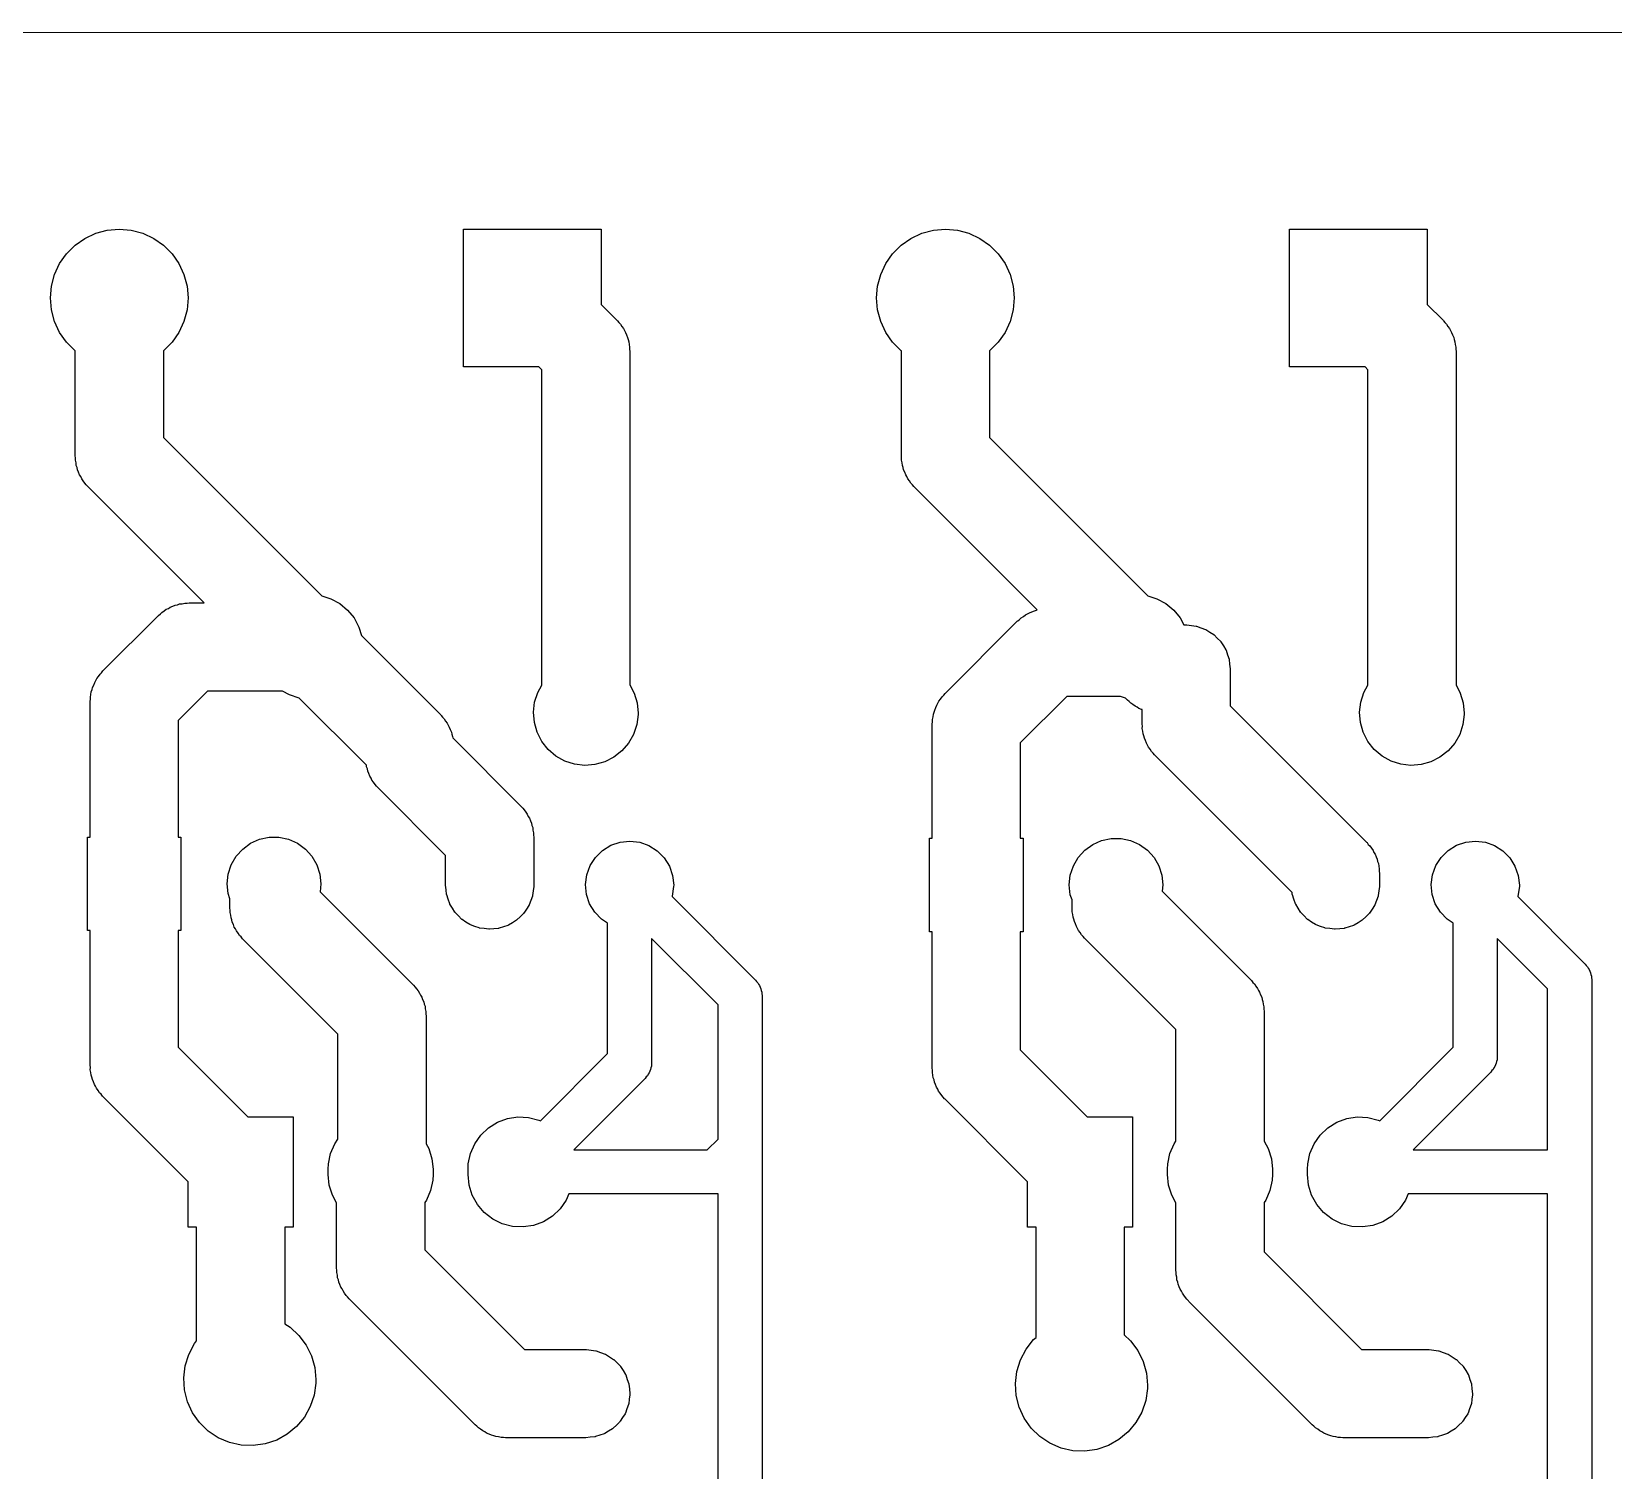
# Model space of a CAD drawing. Extents: x 10 to 287, y -200 to -10.
# Drawn here: x 81.64 to 110.36, y -62.95 to -36.83 of the extents above; entities that cross this region are included whole.
import ezdxf

# ---------------------------------------------------------------- set-up
doc = ezdxf.new("R2010")
doc.units = 0
doc.layers.add('BLACK', color=7, linetype='CONTINUOUS')

msp = doc.modelspace()

# ---------------------------------------------------------------- linework, layer by layer
at = {"layer": 'BLACK', "linetype": 'CONTINUOUS'}
for p, q in [((206.771, -36.8788), (33.5663, -36.8309)), ((82.6039, -40.5828), (82.8014, -40.4907)), ((82.8014, -40.4907), (83.0118, -40.4343)), ((83.0118, -40.4343), (83.2289, -40.4153)), ((83.2289, -40.4153), (83.446, -40.4343)), ((83.446, -40.4343), (83.6564, -40.4907)), ((83.6564, -40.4907), (83.8539, -40.5828)), ((89.4789, -42.9153), (89.4789, -40.4153)), ((89.4789, -40.4153), (91.9789, -40.4153)), ((91.9789, -40.4153), (91.9789, -41.784)), ((97.6039, -40.5828), (97.8014, -40.4907)), ((97.8014, -40.4907), (98.0118, -40.4343)), ((98.0118, -40.4343), (98.2289, -40.4153)), ((98.2289, -40.4153), (98.446, -40.4343)), ((98.446, -40.4343), (98.6564, -40.4907)), ((98.6564, -40.4907), (98.8539, -40.5828)), ((104.479, -42.9153), (104.479, -40.4153)), ((104.479, -40.4153), (106.979, -40.4153)), ((106.979, -40.4153), (106.979, -41.784)), ((82.2713, -40.8619), (82.4254, -40.7078)), ((82.4254, -40.7078), (82.6039, -40.5828)), ((83.8539, -40.5828), (84.0324, -40.7078)), ((84.0324, -40.7078), (84.1864, -40.8619)), ((97.2713, -40.8619), (97.4254, -40.7078)), ((97.4254, -40.7078), (97.6039, -40.5828)), ((98.8539, -40.5828), (99.0324, -40.7078)), ((99.0324, -40.7078), (99.1864, -40.8619)), ((82.0543, -41.2378), (82.1464, -41.0403)), ((82.1464, -41.0403), (82.2713, -40.8619)), ((84.1864, -40.8619), (84.3114, -41.0403)), ((84.3114, -41.0403), (84.4035, -41.2378)), ((97.0543, -41.2378), (97.1464, -41.0403)), ((97.1464, -41.0403), (97.2713, -40.8619)), ((99.1864, -40.8619), (99.3114, -41.0403)), ((99.3114, -41.0403), (99.4035, -41.2378)), ((81.9979, -41.4483), (82.0543, -41.2378)), ((84.4035, -41.2378), (84.4599, -41.4483)), ((96.9979, -41.4483), (97.0543, -41.2378)), ((99.4035, -41.2378), (99.4599, -41.4483)), ((81.9789, -41.6653), (81.9979, -41.4483)), ((84.4599, -41.4483), (84.4789, -41.6653)), ((96.9789, -41.6653), (96.9979, -41.4483)), ((99.4599, -41.4483), (99.4789, -41.6653)), ((81.9979, -41.8824), (81.9789, -41.6653)), ((82.0543, -42.0929), (81.9979, -41.8824)), ((84.4599, -41.8824), (84.4035, -42.0929)), ((84.4789, -41.6653), (84.4599, -41.8824)), ((91.9789, -41.784), (92.2657, -42.0708)), ((96.9979, -41.8824), (96.9789, -41.6653)), ((97.0543, -42.0929), (96.9979, -41.8824)), ((99.4599, -41.8824), (99.4035, -42.0929)), ((99.4789, -41.6653), (99.4599, -41.8824)), ((106.979, -41.784), (107.266, -42.0708)), ((82.1464, -42.2903), (82.0543, -42.0929)), ((84.4035, -42.0929), (84.3114, -42.2903)), ((92.2657, -42.0708), (92.2735, -42.0787)), ((92.2735, -42.0787), (92.2984, -42.1108)), ((92.2984, -42.1108), (92.327, -42.1395)), ((92.327, -42.1395), (92.3529, -42.181)), ((92.3529, -42.181), (92.3828, -42.2196)), ((97.1464, -42.2903), (97.0543, -42.0929)), ((99.4035, -42.0929), (99.3114, -42.2903)), ((107.266, -42.0708), (107.274, -42.0787)), ((107.274, -42.0787), (107.298, -42.1108)), ((107.298, -42.1108), (107.327, -42.1395)), ((107.327, -42.1395), (107.353, -42.181)), ((107.353, -42.181), (107.383, -42.2196)), ((82.2713, -42.4688), (82.1464, -42.2903)), ((82.4254, -42.6229), (82.2713, -42.4688)), ((84.1864, -42.4688), (84.0324, -42.6229)), ((84.3114, -42.2903), (84.1864, -42.4688)), ((92.3828, -42.2196), (92.4, -42.2564)), ((92.4, -42.2564), (92.4215, -42.2908)), ((92.4215, -42.2908), (92.4376, -42.337)), ((92.4376, -42.337), (92.4582, -42.3813)), ((92.4582, -42.3813), (92.4668, -42.4209)), ((92.4668, -42.4209), (92.4801, -42.4592)), ((92.4801, -42.4592), (92.4856, -42.5078)), ((97.2713, -42.4688), (97.1464, -42.2903)), ((97.4254, -42.6229), (97.2713, -42.4688)), ((99.1864, -42.4688), (99.0324, -42.6229)), ((99.3114, -42.2903), (99.1864, -42.4688)), ((107.383, -42.2196), (107.4, -42.2564)), ((107.4, -42.2564), (107.421, -42.2908)), ((107.421, -42.2908), (107.438, -42.337)), ((107.438, -42.337), (107.458, -42.3813)), ((107.458, -42.3813), (107.467, -42.4209)), ((107.467, -42.4209), (107.48, -42.4592)), ((107.48, -42.4592), (107.486, -42.5078)), ((82.4289, -42.6253), (82.4254, -42.6229)), ((82.4289, -44.5289), (82.4289, -42.6253)), ((84.0324, -42.6229), (84.0289, -42.6253)), ((84.0289, -42.6253), (84.0289, -44.1975)), ((92.4856, -42.5078), (92.4959, -42.5556)), ((92.4959, -42.5556), (92.4955, -42.5962)), ((92.4955, -42.5962), (92.5, -42.6365)), ((92.5, -42.6365), (92.5, -48.6907)), ((97.4289, -42.6253), (97.4254, -42.6229)), ((97.4289, -44.5289), (97.4289, -42.6253)), ((99.0324, -42.6229), (99.0289, -42.6253)), ((99.0289, -42.6253), (99.0289, -44.1975)), ((107.486, -42.5078), (107.496, -42.5556)), ((107.496, -42.5556), (107.495, -42.5962)), ((107.495, -42.5962), (107.5, -42.6365)), ((107.5, -42.6365), (107.5, -48.6907)), ((90.8475, -42.9153), (89.4789, -42.9153)), ((90.9, -42.9678), (90.8475, -42.9153)), ((90.9, -48.6926), (90.9, -42.9678)), ((105.848, -42.9153), (104.479, -42.9153)), ((105.9, -42.9678), (105.848, -42.9153)), ((105.9, -48.6926), (105.9, -42.9678)), ((84.0289, -44.1975), (86.9051, -47.0738)), ((99.0289, -44.1975), (101.905, -47.0738)), ((82.4334, -44.5692), (82.4289, -44.5289)), ((82.433, -44.6097), (82.4334, -44.5692)), ((82.4433, -44.6575), (82.433, -44.6097)), ((82.4488, -44.7061), (82.4433, -44.6575)), ((82.4621, -44.7444), (82.4488, -44.7061)), ((82.4707, -44.7841), (82.4621, -44.7444)), ((82.4913, -44.8284), (82.4707, -44.7841)), ((97.4334, -44.5692), (97.4289, -44.5289)), ((97.433, -44.6097), (97.4334, -44.5692)), ((97.4433, -44.6575), (97.433, -44.6097)), ((97.4488, -44.7061), (97.4433, -44.6575)), ((97.4621, -44.7444), (97.4488, -44.7061)), ((97.4707, -44.7841), (97.4621, -44.7444)), ((97.4913, -44.8284), (97.4707, -44.7841)), ((82.5074, -44.8746), (82.4913, -44.8284)), ((82.5289, -44.909), (82.5074, -44.8746)), ((82.5461, -44.9457), (82.5289, -44.909)), ((82.576, -44.9843), (82.5461, -44.9457)), ((82.6019, -45.0258), (82.576, -44.9843)), ((82.6305, -45.0546), (82.6019, -45.0258)), ((82.6554, -45.0866), (82.6305, -45.0546)), ((82.6632, -45.0946), (82.6554, -45.0866)), ((97.5074, -44.8746), (97.4913, -44.8284)), ((97.5289, -44.909), (97.5074, -44.8746)), ((97.5461, -44.9457), (97.5289, -44.909)), ((97.576, -44.9843), (97.5461, -44.9457)), ((97.6019, -45.0258), (97.576, -44.9843)), ((97.6305, -45.0546), (97.6019, -45.0258)), ((97.6554, -45.0866), (97.6305, -45.0546)), ((97.6632, -45.0946), (97.6554, -45.0866)), ((84.7686, -47.2), (82.6632, -45.0946)), ((99.8974, -47.3287), (97.6632, -45.0946)), ((86.9051, -47.0738), (87.0681, -47.1242)), ((101.905, -47.0738), (102.068, -47.1242)), ((83.9743, -47.4016), (84.0031, -47.373)), ((84.0031, -47.373), (84.0446, -47.3471)), ((84.0446, -47.3471), (84.0832, -47.3172)), ((84.0832, -47.3172), (84.1199, -47.3)), ((84.1199, -47.3), (84.1543, -47.2785)), ((84.1543, -47.2785), (84.2005, -47.2625)), ((84.2005, -47.2625), (84.2448, -47.2418)), ((84.2448, -47.2418), (84.2845, -47.2332)), ((84.2845, -47.2332), (84.3228, -47.2199)), ((84.3228, -47.2199), (84.3714, -47.2144)), ((84.3714, -47.2144), (84.4192, -47.2041)), ((84.4192, -47.2041), (84.4597, -47.2045)), ((84.4597, -47.2045), (84.5, -47.2)), ((84.5, -47.2), (84.7686, -47.2)), ((87.0681, -47.1242), (87.2312, -47.2124)), ((87.2312, -47.2124), (87.3741, -47.3306)), ((87.3741, -47.3306), (87.4913, -47.4743)), ((99.7199, -47.4), (99.7543, -47.3785)), ((99.7543, -47.3785), (99.8005, -47.3625)), ((99.8005, -47.3625), (99.8448, -47.3418)), ((99.8448, -47.3418), (99.8845, -47.3332)), ((99.8845, -47.3332), (99.8974, -47.3287)), ((102.068, -47.1242), (102.231, -47.2124)), ((102.231, -47.2124), (102.374, -47.3306)), ((102.374, -47.3306), (102.491, -47.4743)), ((82.9332, -48.4354), (83.9343, -47.4343)), ((83.9343, -47.4343), (83.9423, -47.4265)), ((83.9423, -47.4265), (83.9743, -47.4016)), ((87.4913, -47.4743), (87.5783, -47.638)), ((87.5783, -47.638), (87.6254, -47.7941)), ((98.2232, -48.8454), (99.5343, -47.5343)), ((99.5343, -47.5343), (99.5423, -47.5265)), ((99.5423, -47.5265), (99.5743, -47.5016)), ((99.5743, -47.5016), (99.6031, -47.473)), ((99.6031, -47.473), (99.6446, -47.4471)), ((99.6446, -47.4471), (99.6832, -47.4172)), ((99.6832, -47.4172), (99.7199, -47.4)), ((102.491, -47.4743), (102.558, -47.6)), ((102.558, -47.6), (102.6, -47.6)), ((102.6, -47.6), (102.605, -47.6)), ((102.605, -47.6), (102.606, -47.6)), ((102.606, -47.6), (102.606, -47.6)), ((102.606, -47.6), (102.611, -47.6001)), ((102.611, -47.6001), (102.697, -47.6109)), ((102.697, -47.6109), (102.783, -47.6211)), ((102.783, -47.6211), (102.785, -47.6221)), ((102.785, -47.6221), (102.788, -47.6224)), ((102.788, -47.6224), (102.869, -47.652)), ((102.869, -47.652), (102.951, -47.681)), ((87.6254, -47.7941), (89.0657, -49.2343)), ((102.951, -47.681), (102.953, -47.6825)), ((102.953, -47.6825), (102.956, -47.6834)), ((102.956, -47.6834), (103.028, -47.7302)), ((103.028, -47.7302), (103.101, -47.7765)), ((103.101, -47.7765), (103.103, -47.7785)), ((103.103, -47.7785), (103.106, -47.78)), ((103.106, -47.78), (103.166, -47.8418)), ((103.166, -47.8418), (103.227, -47.9031)), ((103.227, -47.9031), (103.228, -47.9055)), ((103.228, -47.9055), (103.23, -47.9075)), ((103.23, -47.9075), (103.276, -47.9811)), ((103.276, -47.9811), (103.321, -48.0543)), ((103.321, -48.0543), (103.322, -48.057)), ((103.322, -48.057), (103.324, -48.0594)), ((103.324, -48.0594), (103.352, -48.1412)), ((103.352, -48.1412), (103.38, -48.2228)), ((103.38, -48.2228), (103.38, -48.2255)), ((103.38, -48.2255), (103.381, -48.2282)), ((103.381, -48.2282), (103.39, -48.3142)), ((82.8524, -48.5366), (82.8789, -48.4955)), ((82.8789, -48.4955), (82.9079, -48.4671)), ((82.9079, -48.4671), (82.9332, -48.4354)), ((103.39, -48.3142), (103.4, -48.4)), ((103.4, -48.4), (103.4, -49.0686)), ((82.7152, -48.8615), (82.7213, -48.813)), ((82.7213, -48.813), (82.7352, -48.7749)), ((82.7352, -48.7749), (82.7443, -48.7354)), ((82.7443, -48.7354), (82.7656, -48.6914)), ((82.7656, -48.6914), (82.7823, -48.6454)), ((82.7823, -48.6454), (82.8043, -48.6113)), ((82.8043, -48.6113), (82.8219, -48.5748)), ((82.8219, -48.5748), (82.8524, -48.5366)), ((84.8314, -48.8), (84.2989, -49.3325)), ((86.1934, -48.8), (84.8314, -48.8)), ((86.3197, -48.8705), (86.1934, -48.8)), ((90.8268, -48.8258), (90.9, -48.6926)), ((92.5, -48.6907), (92.5783, -48.838)), ((105.827, -48.8258), (105.9, -48.6926)), ((107.5, -48.6907), (107.578, -48.838)), ((82.6989, -48.99), (82.704, -48.9497)), ((82.6989, -49.0011), (82.6989, -48.99)), ((82.6989, -51.45), (82.6989, -49.0011)), ((82.704, -48.9497), (82.7042, -48.9092)), ((82.7042, -48.9092), (82.7152, -48.8615)), ((86.496, -48.9278), (86.3197, -48.8705)), ((86.4965, -48.9279), (86.496, -48.9278)), ((87.7166, -50.148), (86.4965, -48.9279)), ((90.7501, -49.1867), (90.7708, -49.0025)), ((90.7708, -49.0025), (90.8268, -48.8258)), ((92.5783, -48.838), (92.6319, -49.0155)), ((92.6319, -49.0155), (92.65, -49.2)), ((98.0343, -49.1454), (98.0556, -49.1014)), ((98.0556, -49.1014), (98.0723, -49.0554)), ((98.0723, -49.0554), (98.0943, -49.0213)), ((98.0943, -49.0213), (98.1119, -48.9848)), ((98.1119, -48.9848), (98.1424, -48.9466)), ((98.1424, -48.9466), (98.1689, -48.9055)), ((98.1689, -48.9055), (98.1979, -48.8771)), ((98.1979, -48.8771), (98.2232, -48.8454)), ((100.431, -48.9), (99.5889, -49.7425)), ((101.41, -48.9), (100.431, -48.9)), ((101.496, -48.9278), (101.41, -48.9)), ((101.497, -48.9279), (101.496, -48.9278)), ((101.534, -48.9657), (101.497, -48.9279)), ((101.566, -48.991), (101.534, -48.9657)), ((101.594, -49.02), (101.566, -48.991)), ((101.635, -49.0464), (101.594, -49.02)), ((101.674, -49.077), (101.635, -49.0464)), ((101.71, -49.0946), (101.674, -49.077)), ((101.744, -49.1166), (101.71, -49.0946)), ((103.4, -49.0686), (105.876, -51.5443)), ((105.75, -49.1867), (105.771, -49.0025)), ((105.771, -49.0025), (105.827, -48.8258)), ((107.578, -48.838), (107.632, -49.0155)), ((107.632, -49.0155), (107.65, -49.2)), ((84.2989, -49.3325), (84.2989, -51.45)), ((89.0657, -49.2343), (89.0735, -49.2423)), ((89.0735, -49.2423), (89.0984, -49.2743)), ((89.0984, -49.2743), (89.127, -49.3031)), ((89.127, -49.3031), (89.1529, -49.3446)), ((89.1529, -49.3446), (89.1828, -49.3832)), ((89.1828, -49.3832), (89.2, -49.4199)), ((90.7656, -49.3715), (90.7501, -49.1867)), ((90.8167, -49.5497), (90.7656, -49.3715)), ((92.6496, -49.2265), (92.6264, -49.4105)), ((92.65, -49.2), (92.6496, -49.2265)), ((97.9889, -49.4), (97.994, -49.3597)), ((97.994, -49.3597), (97.9942, -49.3192)), ((97.9942, -49.3192), (98.0052, -49.2715)), ((98.0052, -49.2715), (98.0113, -49.223)), ((98.0113, -49.223), (98.0252, -49.1849)), ((98.0252, -49.1849), (98.0343, -49.1454)), ((101.79, -49.1333), (101.744, -49.1166)), ((101.8, -49.138), (101.79, -49.1333)), ((101.8, -49.4), (101.8, -49.138)), ((105.766, -49.3715), (105.75, -49.1867)), ((105.817, -49.5497), (105.766, -49.3715)), ((107.65, -49.2265), (107.626, -49.4105)), ((107.65, -49.2), (107.65, -49.2265)), ((89.2, -49.4199), (89.2215, -49.4543)), ((89.2215, -49.4543), (89.2375, -49.5005)), ((89.2375, -49.5005), (89.2582, -49.5448)), ((89.2582, -49.5448), (89.2668, -49.5845)), ((89.2668, -49.5845), (89.2801, -49.6228)), ((89.2801, -49.6228), (89.2834, -49.652)), ((89.2834, -49.652), (90.5207, -50.8893)), ((90.9015, -49.7146), (90.8167, -49.5497)), ((92.5679, -49.5864), (92.4763, -49.7476)), ((92.6264, -49.4105), (92.5679, -49.5864)), ((97.9889, -49.4111), (97.9889, -49.4)), ((97.9889, -51.47), (97.9889, -49.4111)), ((101.805, -49.4403), (101.8, -49.4)), ((101.804, -49.4808), (101.805, -49.4403)), ((101.814, -49.5286), (101.804, -49.4808)), ((101.82, -49.5772), (101.814, -49.5286)), ((101.833, -49.6155), (101.82, -49.5772)), ((101.842, -49.6552), (101.833, -49.6155)), ((101.862, -49.6995), (101.842, -49.6552)), ((105.901, -49.7146), (105.817, -49.5497)), ((107.568, -49.5864), (107.476, -49.7476)), ((107.626, -49.4105), (107.568, -49.5864)), ((91.0166, -49.8599), (90.9015, -49.7146)), ((91.1578, -49.9801), (91.0166, -49.8599)), ((92.3551, -49.888), (92.209, -50.0021)), ((92.4763, -49.7476), (92.3551, -49.888)), ((99.5889, -49.7425), (99.5889, -51.47)), ((101.879, -49.7457), (101.862, -49.6995)), ((101.9, -49.7801), (101.879, -49.7457)), ((101.917, -49.8168), (101.9, -49.7801)), ((101.947, -49.8554), (101.917, -49.8168)), ((101.973, -49.8969), (101.947, -49.8554)), ((102.002, -49.9257), (101.973, -49.8969)), ((102.026, -49.9577), (102.002, -49.9257)), ((102.034, -49.9657), (102.026, -49.9577)), ((104.524, -52.4553), (102.034, -49.9657)), ((106.017, -49.8599), (105.901, -49.7146)), ((106.158, -49.9801), (106.017, -49.8599)), ((107.355, -49.888), (107.209, -50.0021)), ((107.476, -49.7476), (107.355, -49.888)), ((87.7199, -50.1772), (87.7166, -50.148)), ((87.7332, -50.2155), (87.7199, -50.1772)), ((87.7418, -50.2552), (87.7332, -50.2155)), ((87.7625, -50.2995), (87.7418, -50.2552)), ((91.3197, -50.0705), (91.1578, -49.9801)), ((91.496, -50.1278), (91.3197, -50.0705)), ((91.6801, -50.1498), (91.496, -50.1278)), ((91.865, -50.1356), (91.6801, -50.1498)), ((92.0435, -50.0857), (91.865, -50.1356)), ((92.209, -50.0021), (92.0435, -50.0857)), ((106.32, -50.0705), (106.158, -49.9801)), ((106.496, -50.1278), (106.32, -50.0705)), ((106.68, -50.1498), (106.496, -50.1278)), ((106.865, -50.1356), (106.68, -50.1498)), ((107.044, -50.0857), (106.865, -50.1356)), ((107.209, -50.0021), (107.044, -50.0857)), ((87.7785, -50.3457), (87.7625, -50.2995)), ((87.8, -50.3801), (87.7785, -50.3457)), ((87.8172, -50.4168), (87.8, -50.3801)), ((87.8471, -50.4554), (87.8172, -50.4168)), ((87.873, -50.4969), (87.8471, -50.4554)), ((87.9016, -50.5257), (87.873, -50.4969)), ((87.9265, -50.5577), (87.9016, -50.5257)), ((87.9343, -50.5657), (87.9265, -50.5577)), ((89.155, -51.7864), (87.9343, -50.5657)), ((90.5207, -50.8893), (90.5285, -50.8973)), ((90.5285, -50.8973), (90.5534, -50.9293)), ((90.5534, -50.9293), (90.582, -50.9581)), ((90.582, -50.9581), (90.6079, -50.9996)), ((90.6079, -50.9996), (90.6378, -51.0382)), ((90.6378, -51.0382), (90.655, -51.0749)), ((90.655, -51.0749), (90.6765, -51.1093)), ((90.6765, -51.1093), (90.6925, -51.1555)), ((90.6925, -51.1555), (90.7132, -51.1998)), ((90.7132, -51.1998), (90.7218, -51.2395)), ((90.7218, -51.2395), (90.7351, -51.2778)), ((90.7351, -51.2778), (90.7406, -51.3264)), ((90.7406, -51.3264), (90.7509, -51.3742)), ((90.7509, -51.3742), (90.7505, -51.4147)), ((82.6489, -53.15), (82.6489, -51.45)), ((82.6489, -51.45), (82.6989, -51.45)), ((84.2989, -51.45), (84.3489, -51.45)), ((84.3489, -51.45), (84.3489, -53.15)), ((85.3512, -51.8004), (85.4701, -51.6683)), ((85.4701, -51.6683), (85.6139, -51.5639)), ((85.6139, -51.5639), (85.7762, -51.4916)), ((85.7762, -51.4916), (85.95, -51.4547)), ((85.95, -51.4547), (86.1277, -51.4547)), ((86.1277, -51.4547), (86.3015, -51.4916)), ((86.3015, -51.4916), (86.4639, -51.5639)), ((86.4639, -51.5639), (86.6076, -51.6683)), ((86.6076, -51.6683), (86.7265, -51.8004)), ((90.7505, -51.4147), (90.755, -51.455)), ((90.755, -51.455), (90.755, -52.325)), ((91.875, -51.8194), (92.0025, -51.6946)), ((92.0025, -51.6946), (92.1544, -51.6011)), ((92.1544, -51.6011), (92.3232, -51.5437)), ((92.3232, -51.5437), (92.5006, -51.525)), ((92.5006, -51.525), (92.6777, -51.5461)), ((92.6777, -51.5461), (92.8457, -51.606)), ((92.8457, -51.606), (92.9963, -51.7015)), ((97.9389, -53.17), (97.9389, -51.47)), ((97.9389, -51.47), (97.9889, -51.47)), ((99.5889, -51.47), (99.6389, -51.47)), ((99.6389, -51.47), (99.6389, -53.17)), ((100.641, -51.8204), (100.76, -51.6883)), ((100.76, -51.6883), (100.904, -51.5839)), ((100.904, -51.5839), (101.066, -51.5116)), ((101.066, -51.5116), (101.24, -51.4747)), ((101.24, -51.4747), (101.418, -51.4747)), ((101.418, -51.4747), (101.592, -51.5116)), ((101.592, -51.5116), (101.754, -51.5839)), ((101.754, -51.5839), (101.898, -51.6883)), ((101.898, -51.6883), (102.017, -51.8204)), ((105.876, -51.5443), (105.884, -51.5523)), ((105.884, -51.5523), (105.908, -51.5843)), ((105.908, -51.5843), (105.937, -51.6131)), ((105.937, -51.6131), (105.963, -51.6546)), ((105.963, -51.6546), (105.993, -51.6932)), ((105.993, -51.6932), (106.01, -51.7299)), ((107.23, -51.8194), (107.357, -51.6946)), ((107.357, -51.6946), (107.509, -51.6011)), ((107.509, -51.6011), (107.678, -51.5437)), ((107.678, -51.5437), (107.856, -51.525)), ((107.856, -51.525), (108.033, -51.5461)), ((108.033, -51.5461), (108.201, -51.606)), ((108.201, -51.606), (108.351, -51.7015)), ((85.2074, -52.1233), (85.2624, -51.9543)), ((85.2624, -51.9543), (85.3512, -51.8004)), ((86.7265, -51.8004), (86.8154, -51.9543)), ((86.8154, -51.9543), (86.8703, -52.1233)), ((89.155, -52.325), (89.155, -51.7864)), ((91.7174, -52.1369), (91.7784, -51.9693)), ((91.7784, -51.9693), (91.875, -51.8194)), ((92.9963, -51.7015), (93.122, -51.8281)), ((93.122, -51.8281), (93.2165, -51.9793)), ((93.2165, -51.9793), (93.2751, -52.1478)), ((100.497, -52.1433), (100.552, -51.9743)), ((100.552, -51.9743), (100.641, -51.8204)), ((102.017, -51.8204), (102.105, -51.9743)), ((102.105, -51.9743), (102.16, -52.1433)), ((106.01, -51.7299), (106.031, -51.7643)), ((106.031, -51.7643), (106.048, -51.8105)), ((106.048, -51.8105), (106.068, -51.8548)), ((106.068, -51.8548), (106.077, -51.8945)), ((106.077, -51.8945), (106.09, -51.9328)), ((106.09, -51.9328), (106.096, -51.9814)), ((106.096, -51.9814), (106.106, -52.0292)), ((107.072, -52.1369), (107.133, -51.9693)), ((107.133, -51.9693), (107.23, -51.8194)), ((108.351, -51.7015), (108.477, -51.8281)), ((108.477, -51.8281), (108.571, -51.9793)), ((108.571, -51.9793), (108.63, -52.1478)), ((85.1889, -52.3), (85.2074, -52.1233)), ((86.8703, -52.1233), (86.8889, -52.3)), ((91.6951, -52.3138), (91.7174, -52.1369)), ((93.2751, -52.1478), (93.295, -52.325)), ((100.479, -52.32), (100.497, -52.1433)), ((102.16, -52.1433), (102.179, -52.32)), ((106.106, -52.0292), (106.105, -52.0697)), ((106.105, -52.0697), (106.11, -52.11)), ((106.11, -52.11), (106.11, -52.325)), ((107.05, -52.3138), (107.072, -52.1369)), ((108.63, -52.1478), (108.65, -52.325)), ((85.2074, -52.4767), (85.1889, -52.3)), ((85.2389, -52.5734), (85.2074, -52.4767)), ((86.8889, -52.3), (86.8739, -52.4425)), ((86.8739, -52.4425), (88.5657, -54.1343)), ((89.1643, -52.4081), (89.155, -52.325)), ((89.1725, -52.4913), (89.1643, -52.4081)), ((89.1743, -52.4967), (89.1725, -52.4913)), ((89.1749, -52.5022), (89.1743, -52.4967)), ((89.2024, -52.5812), (89.1749, -52.5022)), ((90.7299, -52.524), (90.7002, -52.6021)), ((90.7306, -52.5184), (90.7299, -52.524)), ((90.7326, -52.5131), (90.7306, -52.5184)), ((90.743, -52.4301), (90.7326, -52.5131)), ((90.7547, -52.3473), (90.743, -52.4301)), ((90.7548, -52.3369), (90.7547, -52.3473)), ((90.7549, -52.3362), (90.7548, -52.3369)), ((90.755, -52.325), (90.7549, -52.3362)), ((91.7125, -52.4913), (91.6951, -52.3138)), ((91.7688, -52.6606), (91.7125, -52.4913)), ((93.2699, -52.524), (93.2671, -52.5314)), ((93.2671, -52.5314), (94.7828, -54.0472)), ((93.2947, -52.3473), (93.2699, -52.524)), ((93.295, -52.325), (93.2947, -52.3473)), ((100.497, -52.4967), (100.479, -52.32)), ((100.529, -52.5934), (100.497, -52.4967)), ((102.179, -52.32), (102.167, -52.4354)), ((102.167, -52.4354), (103.78, -54.0482)), ((104.527, -52.4913), (104.524, -52.4553)), ((104.529, -52.4967), (104.527, -52.4913)), ((104.53, -52.5022), (104.529, -52.4967)), ((104.557, -52.5812), (104.53, -52.5022)), ((106.085, -52.524), (106.055, -52.6021)), ((106.086, -52.5184), (106.085, -52.524)), ((106.088, -52.5131), (106.086, -52.5184)), ((106.098, -52.4301), (106.088, -52.5131)), ((106.11, -52.3473), (106.098, -52.4301)), ((106.11, -52.325), (106.11, -52.3362)), ((106.11, -52.3362), (106.11, -52.3369)), ((106.11, -52.3369), (106.11, -52.3473)), ((107.067, -52.4913), (107.05, -52.3138)), ((107.124, -52.6606), (107.067, -52.4913)), ((108.625, -52.524), (108.622, -52.5314)), ((108.622, -52.5314), (109.847, -53.756)), ((108.65, -52.3473), (108.625, -52.524)), ((108.65, -52.325), (108.65, -52.3473)), ((85.2389, -52.7389), (85.2389, -52.5734)), ((85.2434, -52.7792), (85.2389, -52.7389)), ((85.243, -52.8197), (85.2434, -52.7792)), ((85.2533, -52.8675), (85.243, -52.8197)), ((89.2288, -52.6606), (89.2024, -52.5812)), ((89.2317, -52.6654), (89.2288, -52.6606)), ((89.2335, -52.6707), (89.2317, -52.6654)), ((89.2778, -52.7416), (89.2335, -52.6707)), ((89.3212, -52.8131), (89.2778, -52.7416)), ((89.3251, -52.8172), (89.3212, -52.8131)), ((89.328, -52.8219), (89.3251, -52.8172)), ((89.387, -52.8812), (89.328, -52.8219)), ((90.5678, -52.8392), (90.5073, -52.8969)), ((90.5709, -52.8346), (90.5678, -52.8392)), ((90.575, -52.8306), (90.5709, -52.8346)), ((90.6202, -52.7603), (90.575, -52.8306)), ((90.6665, -52.6907), (90.6202, -52.7603)), ((90.6685, -52.6854), (90.6665, -52.6907)), ((90.6716, -52.6807), (90.6685, -52.6854)), ((90.7002, -52.6021), (90.6716, -52.6807)), ((91.8612, -52.8131), (91.7688, -52.6606)), ((91.9851, -52.9414), (91.8612, -52.8131)), ((100.529, -52.7289), (100.529, -52.5934)), ((100.533, -52.7692), (100.529, -52.7289)), ((100.533, -52.8097), (100.533, -52.7692)), ((100.543, -52.8575), (100.533, -52.8097)), ((104.584, -52.6606), (104.557, -52.5812)), ((104.587, -52.6654), (104.584, -52.6606)), ((104.589, -52.6707), (104.587, -52.6654)), ((104.633, -52.7416), (104.589, -52.6707)), ((104.676, -52.8131), (104.633, -52.7416)), ((104.68, -52.8172), (104.676, -52.8131)), ((104.683, -52.8219), (104.68, -52.8172)), ((104.742, -52.8812), (104.683, -52.8219)), ((105.923, -52.8392), (105.862, -52.8969)), ((105.926, -52.8346), (105.923, -52.8392)), ((105.93, -52.8306), (105.926, -52.8346)), ((105.975, -52.7603), (105.93, -52.8306)), ((106.022, -52.6907), (105.975, -52.7603)), ((106.024, -52.6854), (106.022, -52.6907)), ((106.027, -52.6807), (106.024, -52.6854)), ((106.055, -52.6021), (106.027, -52.6807)), ((107.216, -52.8131), (107.124, -52.6606)), ((107.34, -52.9414), (107.216, -52.8131)), ((85.2587, -52.9161), (85.2533, -52.8675)), ((85.2721, -52.9544), (85.2587, -52.9161)), ((85.2807, -52.994), (85.2721, -52.9544)), ((85.3013, -53.0383), (85.2807, -52.994)), ((85.3174, -53.0845), (85.3013, -53.0383)), ((85.3389, -53.1189), (85.3174, -53.0845)), ((85.356, -53.1557), (85.3389, -53.1189)), ((89.4451, -52.9414), (89.387, -52.8812)), ((89.4498, -52.9445), (89.4451, -52.9414)), ((89.4537, -52.9485), (89.4498, -52.9445)), ((89.5243, -52.9933), (89.4537, -52.9485)), ((89.5943, -53.0391), (89.5243, -52.9933)), ((89.5996, -53.041), (89.5943, -53.0391)), ((89.6043, -53.044), (89.5996, -53.041)), ((89.683, -53.0721), (89.6043, -53.044)), ((89.7615, -53.1012), (89.683, -53.0721)), ((89.767, -53.102), (89.7615, -53.1012)), ((89.7723, -53.1039), (89.767, -53.102)), ((89.8553, -53.1138), (89.7723, -53.1039)), ((89.9382, -53.1248), (89.8553, -53.1138)), ((89.9438, -53.1243), (89.9382, -53.1248)), ((89.9494, -53.125), (89.9438, -53.1243)), ((90.0326, -53.1162), (89.9494, -53.125)), ((90.1159, -53.1087), (90.0326, -53.1162)), ((90.1212, -53.1069), (90.1159, -53.1087)), ((90.1268, -53.1063), (90.1212, -53.1069)), ((90.206, -53.0794), (90.1268, -53.1063)), ((90.2855, -53.0535), (90.206, -53.0794)), ((90.2903, -53.0507), (90.2855, -53.0535)), ((90.2956, -53.0489), (90.2903, -53.0507)), ((90.3669, -53.005), (90.2956, -53.0489)), ((90.4387, -52.9622), (90.3669, -53.005)), ((90.4427, -52.9584), (90.4387, -52.9622)), ((90.4475, -52.9554), (90.4427, -52.9584)), ((90.5073, -52.8969), (90.4475, -52.9554)), ((92.095, -53.0134), (91.9851, -52.9414)), ((92.095, -55.3828), (92.095, -53.0134)), ((100.549, -52.9061), (100.543, -52.8575)), ((100.562, -52.9444), (100.549, -52.9061)), ((100.571, -52.984), (100.562, -52.9444)), ((100.591, -53.0283), (100.571, -52.984)), ((100.607, -53.0745), (100.591, -53.0283)), ((100.629, -53.1089), (100.607, -53.0745)), ((100.646, -53.1457), (100.629, -53.1089)), ((104.8, -52.9414), (104.742, -52.8812)), ((104.805, -52.9445), (104.8, -52.9414)), ((104.809, -52.9485), (104.805, -52.9445)), ((104.879, -52.9933), (104.809, -52.9485)), ((104.949, -53.0391), (104.879, -52.9933)), ((104.955, -53.041), (104.949, -53.0391)), ((104.959, -53.044), (104.955, -53.041)), ((105.038, -53.0721), (104.959, -53.044)), ((105.116, -53.1012), (105.038, -53.0721)), ((105.122, -53.102), (105.116, -53.1012)), ((105.127, -53.1039), (105.122, -53.102)), ((105.21, -53.1138), (105.127, -53.1039)), ((105.293, -53.1248), (105.21, -53.1138)), ((105.299, -53.1243), (105.293, -53.1248)), ((105.304, -53.125), (105.299, -53.1243)), ((105.388, -53.1162), (105.304, -53.125)), ((105.471, -53.1087), (105.388, -53.1162)), ((105.476, -53.1069), (105.471, -53.1087)), ((105.482, -53.1063), (105.476, -53.1069)), ((105.561, -53.0794), (105.482, -53.1063)), ((105.64, -53.0535), (105.561, -53.0794)), ((105.645, -53.0507), (105.64, -53.0535)), ((105.651, -53.0489), (105.645, -53.0507)), ((105.722, -53.005), (105.651, -53.0489)), ((105.794, -52.9622), (105.722, -53.005)), ((105.798, -52.9584), (105.794, -52.9622)), ((105.803, -52.9554), (105.798, -52.9584)), ((105.862, -52.8969), (105.803, -52.9554)), ((107.45, -53.0134), (107.34, -52.9414)), ((107.45, -55.2678), (107.45, -53.0134)), ((82.6989, -53.15), (82.6489, -53.15)), ((82.6989, -55.5946), (82.6989, -53.15)), ((84.3489, -53.15), (84.2989, -53.15)), ((84.2989, -53.15), (84.2989, -55.2632)), ((85.386, -53.1943), (85.356, -53.1557)), ((85.4119, -53.2358), (85.386, -53.1943)), ((85.4405, -53.2646), (85.4119, -53.2358)), ((85.4653, -53.2966), (85.4405, -53.2646)), ((85.4732, -53.3046), (85.4653, -53.2966)), ((87.2, -55.0314), (85.4732, -53.3046)), ((94.1, -54.4957), (92.895, -53.2907)), ((92.895, -53.2907), (92.895, -55.5485)), ((97.9889, -53.17), (97.9389, -53.17)), ((97.9889, -55.6446), (97.9889, -53.17)), ((99.6389, -53.17), (99.5889, -53.17)), ((99.5889, -53.17), (99.5889, -55.3132)), ((100.676, -53.1843), (100.646, -53.1457)), ((100.702, -53.2258), (100.676, -53.1843)), ((100.73, -53.2546), (100.702, -53.2258)), ((100.755, -53.2866), (100.73, -53.2546)), ((100.763, -53.2946), (100.755, -53.2866)), ((102.414, -54.9452), (100.763, -53.2946)), ((109.164, -54.2046), (108.25, -53.2907)), ((108.25, -53.2907), (108.25, -55.4335)), ((109.847, -53.756), (109.865, -53.7815)), ((109.865, -53.7815), (109.887, -53.8038)), ((109.887, -53.8038), (109.902, -53.8318)), ((109.902, -53.8318), (109.92, -53.8573)), ((109.92, -53.8573), (109.93, -53.8872)), ((109.93, -53.8872), (109.944, -53.9153)), ((109.944, -53.9153), (109.949, -53.9463)), ((109.949, -53.9463), (109.959, -53.9763)), ((109.959, -53.9763), (109.959, -54.0078)), ((88.5657, -54.1343), (88.5735, -54.1423)), ((88.5735, -54.1423), (88.5984, -54.1743)), ((88.5984, -54.1743), (88.627, -54.2031)), ((88.627, -54.2031), (88.6529, -54.2446)), ((88.6529, -54.2446), (88.6828, -54.2832)), ((94.7828, -54.0472), (94.8013, -54.0726)), ((94.8013, -54.0726), (94.8236, -54.0949)), ((94.8236, -54.0949), (94.8379, -54.1229)), ((94.8379, -54.1229), (94.8564, -54.1484)), ((94.8564, -54.1484), (94.8661, -54.1783)), ((94.8661, -54.1783), (94.8804, -54.2064)), ((94.8804, -54.2064), (94.8853, -54.2375)), ((94.8853, -54.2375), (94.8951, -54.2674)), ((94.8951, -54.2674), (94.8951, -54.2989)), ((103.78, -54.0482), (103.787, -54.0561)), ((103.787, -54.0561), (103.812, -54.0882)), ((103.812, -54.0882), (103.841, -54.1169)), ((103.841, -54.1169), (103.867, -54.1584)), ((103.867, -54.1584), (103.897, -54.1971)), ((103.897, -54.1971), (103.914, -54.2338)), ((103.914, -54.2338), (103.935, -54.2682)), ((103.935, -54.2682), (103.951, -54.3144)), ((109.164, -57.1296), (109.164, -54.2046)), ((109.959, -54.0078), (109.964, -54.0389)), ((109.964, -54.0389), (109.964, -77.5361)), ((88.6828, -54.2832), (88.7, -54.3199)), ((88.7, -54.3199), (88.7215, -54.3543)), ((88.7215, -54.3543), (88.7375, -54.4005)), ((88.7375, -54.4005), (88.7582, -54.4448)), ((88.7582, -54.4448), (88.7668, -54.4845)), ((88.7668, -54.4845), (88.7801, -54.5228)), ((88.7801, -54.5228), (88.7856, -54.5714)), ((94.1, -56.9343), (94.1, -54.4957)), ((94.8951, -54.2989), (94.9, -54.33)), ((94.9, -54.33), (94.9, -77.2)), ((103.951, -54.3144), (103.972, -54.3587)), ((103.972, -54.3587), (103.981, -54.3983)), ((103.981, -54.3983), (103.994, -54.4366)), ((103.994, -54.4366), (103.999, -54.4852)), ((103.999, -54.4852), (104.01, -54.533)), ((104.01, -54.533), (104.009, -54.5736)), ((88.7856, -54.5714), (88.7959, -54.6192)), ((88.7959, -54.6192), (88.7955, -54.6597)), ((88.7955, -54.6597), (88.8, -54.7)), ((88.8, -54.7), (88.8, -57.0179)), ((104.009, -54.5736), (104.014, -54.6139)), ((104.014, -54.6139), (104.014, -56.9707)), ((87.2, -56.9352), (87.2, -55.0314)), ((102.414, -56.9725), (102.414, -54.9452)), ((84.2989, -55.2632), (85.5652, -56.5296)), ((90.8744, -56.6034), (92.095, -55.3828)), ((99.5889, -55.3132), (100.805, -56.5296)), ((106.114, -56.6034), (107.45, -55.2678)), ((82.7034, -55.6349), (82.6989, -55.5946)), ((82.703, -55.6755), (82.7034, -55.6349)), ((82.7133, -55.7233), (82.703, -55.6755)), ((92.8611, -55.7001), (92.8514, -55.7301)), ((92.8754, -55.6721), (92.8611, -55.7001)), ((92.8803, -55.641), (92.8754, -55.6721)), ((92.8901, -55.611), (92.8803, -55.641)), ((92.895, -55.5485), (92.8901, -55.5796)), ((92.8901, -55.5796), (92.8901, -55.611)), ((97.9934, -55.6849), (97.9889, -55.6446)), ((97.993, -55.7255), (97.9934, -55.6849)), ((108.151, -55.6908), (108.133, -55.7163)), ((108.174, -55.6686), (108.151, -55.6908)), ((108.188, -55.6405), (108.174, -55.6686)), ((108.206, -55.6151), (108.188, -55.6405)), ((108.216, -55.5851), (108.206, -55.6151)), ((108.23, -55.5571), (108.216, -55.5851)), ((108.235, -55.526), (108.23, -55.5571)), ((108.245, -55.496), (108.235, -55.526)), ((108.25, -55.4335), (108.245, -55.4646)), ((108.245, -55.4646), (108.245, -55.496)), ((82.7187, -55.7718), (82.7133, -55.7233)), ((82.7321, -55.8101), (82.7187, -55.7718)), ((82.7407, -55.8498), (82.7321, -55.8101)), ((82.7613, -55.8941), (82.7407, -55.8498)), ((82.7774, -55.9403), (82.7613, -55.8941)), ((82.7989, -55.9747), (82.7774, -55.9403)), ((82.816, -56.0114), (82.7989, -55.9747)), ((92.7778, -55.8313), (91.4796, -57.1296)), ((92.7963, -55.8058), (92.7778, -55.8313)), ((92.8186, -55.7836), (92.7963, -55.8058)), ((92.8329, -55.7555), (92.8186, -55.7836)), ((92.8514, -55.7301), (92.8329, -55.7555)), ((98.0033, -55.7733), (97.993, -55.7255)), ((98.0087, -55.8218), (98.0033, -55.7733)), ((98.0221, -55.8601), (98.0087, -55.8218)), ((98.0307, -55.8998), (98.0221, -55.8601)), ((98.0513, -55.9441), (98.0307, -55.8998)), ((98.0674, -55.9903), (98.0513, -55.9441)), ((98.0889, -56.0247), (98.0674, -55.9903)), ((108.133, -55.7163), (106.72, -57.1296)), ((82.846, -56.0501), (82.816, -56.0114)), ((82.8719, -56.0915), (82.846, -56.0501)), ((82.9005, -56.1203), (82.8719, -56.0915)), ((82.9253, -56.1523), (82.9005, -56.1203)), ((82.9332, -56.1603), (82.9253, -56.1523)), ((84.4814, -57.7085), (82.9332, -56.1603)), ((98.106, -56.0614), (98.0889, -56.0247)), ((98.136, -56.1001), (98.106, -56.0614)), ((98.1619, -56.1415), (98.136, -56.1001)), ((98.1905, -56.1703), (98.1619, -56.1415)), ((98.2153, -56.2023), (98.1905, -56.1703)), ((98.2232, -56.2103), (98.2153, -56.2023)), ((99.7214, -57.7085), (98.2232, -56.2103)), ((85.5652, -56.5296), (86.3864, -56.5296)), ((86.3864, -56.5296), (86.3864, -58.5296)), ((90.0963, -56.626), (90.277, -56.5595)), ((90.277, -56.5595), (90.4673, -56.5307)), ((90.4673, -56.5307), (90.6596, -56.5408)), ((90.6596, -56.5408), (90.8459, -56.5893)), ((100.805, -56.5296), (101.626, -56.5296)), ((101.626, -56.5296), (101.626, -58.5296)), ((105.336, -56.626), (105.517, -56.5595)), ((105.517, -56.5595), (105.707, -56.5307)), ((105.707, -56.5307), (105.9, -56.5408)), ((105.9, -56.5408), (106.086, -56.5893)), ((89.6824, -57.0174), (89.7928, -56.8597)), ((89.7928, -56.8597), (89.9327, -56.7274)), ((89.9327, -56.7274), (90.0963, -56.626)), ((90.8459, -56.5893), (90.8744, -56.6034)), ((104.922, -57.0174), (105.033, -56.8597)), ((105.033, -56.8597), (105.173, -56.7274)), ((105.173, -56.7274), (105.336, -56.626)), ((106.086, -56.5893), (106.114, -56.6034)), ((87.066, -57.1941), (87.1424, -57.0174)), ((87.1424, -57.0174), (87.2, -56.9352)), ((88.8, -57.0179), (88.8493, -57.1069)), ((88.8493, -57.1069), (88.9069, -57.2906)), ((89.606, -57.1941), (89.6824, -57.0174)), ((91.4796, -57.1296), (93.9047, -57.1296)), ((93.9047, -57.1296), (94.1, -56.9343)), ((102.306, -57.1941), (102.382, -57.0174)), ((102.382, -57.0174), (102.414, -56.9725)), ((104.014, -56.9707), (104.089, -57.1069)), ((104.089, -57.1069), (104.147, -57.2906)), ((104.846, -57.1941), (104.922, -57.0174)), ((106.72, -57.1296), (109.164, -57.1296)), ((87.0214, -57.4821), (87.0266, -57.3825)), ((87.0266, -57.3825), (87.066, -57.1941)), ((88.9069, -57.2906), (88.9264, -57.4821)), ((89.5614, -57.4821), (89.5666, -57.3825)), ((89.5666, -57.3825), (89.606, -57.1941)), ((102.261, -57.4821), (102.267, -57.3825)), ((102.267, -57.3825), (102.306, -57.1941)), ((104.147, -57.2906), (104.166, -57.4821)), ((104.801, -57.4821), (104.807, -57.3825)), ((104.807, -57.3825), (104.846, -57.1941)), ((84.4814, -58.5296), (84.4814, -57.7085)), ((87.0214, -57.5771), (87.0214, -57.4821)), ((87.0408, -57.7686), (87.0214, -57.5771)), ((88.9211, -57.6767), (88.8818, -57.8651)), ((88.9264, -57.5771), (88.9211, -57.6767)), ((88.9264, -57.4821), (88.9264, -57.5771)), ((89.5614, -57.5771), (89.5614, -57.4821)), ((89.5808, -57.7686), (89.5614, -57.5771)), ((99.7214, -58.5296), (99.7214, -57.7085)), ((102.261, -57.5771), (102.261, -57.4821)), ((102.281, -57.7686), (102.261, -57.5771)), ((104.161, -57.6767), (104.122, -57.8651)), ((104.166, -57.5771), (104.161, -57.6767)), ((104.166, -57.4821), (104.166, -57.5771)), ((104.801, -57.5771), (104.801, -57.4821)), ((104.821, -57.7686), (104.801, -57.5771)), ((87.0984, -57.9523), (87.0408, -57.7686)), ((87.1739, -58.0885), (87.0984, -57.9523)), ((88.8818, -57.8651), (88.8053, -58.0418)), ((89.6384, -57.9523), (89.5808, -57.7686)), ((89.7317, -58.1207), (89.6384, -57.9523)), ((91.3939, -57.9296), (91.3453, -58.0418)), ((94.0704, -57.9296), (91.3939, -57.9296)), ((94.1, -57.9249), (94.0704, -57.9296)), ((94.1, -77.0343), (94.1, -57.9249)), ((102.338, -57.9523), (102.281, -57.7686)), ((102.414, -58.0885), (102.338, -57.9523)), ((104.122, -57.8651), (104.045, -58.0418)), ((104.878, -57.9523), (104.821, -57.7686)), ((104.972, -58.1207), (104.878, -57.9523)), ((106.634, -57.9296), (106.585, -58.0418)), ((109.164, -57.9296), (106.634, -57.9296)), ((109.164, -77.3704), (109.164, -57.9296)), ((87.1739, -59.2739), (87.1739, -58.0885)), ((88.8053, -58.0418), (88.7739, -58.0867)), ((88.7739, -58.0867), (88.7739, -58.9425)), ((89.857, -58.2669), (89.7317, -58.1207)), ((90.0091, -58.3849), (89.857, -58.2669)), ((91.2349, -58.1995), (91.095, -58.3318)), ((91.3453, -58.0418), (91.2349, -58.1995)), ((102.414, -59.3139), (102.414, -58.0885)), ((104.045, -58.0418), (104.014, -58.0867)), ((104.014, -58.0867), (104.014, -58.9825)), ((105.097, -58.2669), (104.972, -58.1207)), ((105.249, -58.3849), (105.097, -58.2669)), ((106.475, -58.1995), (106.335, -58.3318)), ((106.585, -58.0418), (106.475, -58.1995)), ((84.6339, -58.5296), (84.4814, -58.5296)), ((84.6339, -60.5953), (84.6339, -58.5296)), ((86.3864, -58.5296), (86.2339, -58.5296)), ((86.2339, -58.5296), (86.2339, -60.287)), ((90.1819, -58.4699), (90.0091, -58.3849)), ((90.3681, -58.5184), (90.1819, -58.4699)), ((90.5604, -58.5285), (90.3681, -58.5184)), ((90.7507, -58.4997), (90.5604, -58.5285)), ((90.9314, -58.4332), (90.7507, -58.4997)), ((91.095, -58.3318), (90.9314, -58.4332)), ((99.8739, -58.5296), (99.7214, -58.5296)), ((99.8739, -60.5351), (99.8739, -58.5296)), ((101.626, -58.5296), (101.474, -58.5296)), ((101.474, -58.5296), (101.474, -60.488)), ((105.422, -58.4699), (105.249, -58.3849)), ((105.608, -58.5184), (105.422, -58.4699)), ((105.8, -58.5285), (105.608, -58.5184)), ((105.991, -58.4997), (105.8, -58.5285)), ((106.171, -58.4332), (105.991, -58.4997)), ((106.335, -58.3318), (106.171, -58.4332)), ((88.7739, -58.9425), (90.5864, -60.755)), ((104.014, -58.9825), (105.786, -60.755)), ((87.1784, -59.3142), (87.1739, -59.2739)), ((87.178, -59.3547), (87.1784, -59.3142)), ((87.1883, -59.4025), (87.178, -59.3547)), ((87.1937, -59.4511), (87.1883, -59.4025)), ((102.418, -59.3542), (102.414, -59.3139)), ((102.418, -59.3947), (102.418, -59.3542)), ((102.428, -59.4425), (102.418, -59.3947)), ((102.434, -59.4911), (102.428, -59.4425)), ((87.2071, -59.4894), (87.1937, -59.4511)), ((87.2157, -59.529), (87.2071, -59.4894)), ((87.2363, -59.5733), (87.2157, -59.529)), ((87.2524, -59.6195), (87.2363, -59.5733)), ((87.2739, -59.6539), (87.2524, -59.6195)), ((87.291, -59.6907), (87.2739, -59.6539)), ((87.321, -59.7293), (87.291, -59.6907)), ((87.3469, -59.7708), (87.321, -59.7293)), ((102.447, -59.5294), (102.434, -59.4911)), ((102.456, -59.569), (102.447, -59.5294)), ((102.476, -59.6133), (102.456, -59.569)), ((102.492, -59.6595), (102.476, -59.6133)), ((102.514, -59.6939), (102.492, -59.6595)), ((102.531, -59.7307), (102.514, -59.6939)), ((102.561, -59.7693), (102.531, -59.7307)), ((87.3755, -59.7996), (87.3469, -59.7708)), ((87.4003, -59.8316), (87.3755, -59.7996)), ((87.4082, -59.8396), (87.4003, -59.8316)), ((89.6893, -62.1207), (87.4082, -59.8396)), ((102.587, -59.8108), (102.561, -59.7693)), ((102.615, -59.8396), (102.587, -59.8108)), ((102.64, -59.8716), (102.615, -59.8396)), ((102.648, -59.8796), (102.64, -59.8716)), ((104.889, -62.1207), (102.648, -59.8796)), ((86.2339, -60.287), (86.3305, -60.348)), ((84.5936, -60.6464), (84.6339, -60.5953)), ((86.3305, -60.348), (86.4918, -60.497)), ((86.4918, -60.497), (86.6232, -60.673)), ((99.6936, -60.7464), (99.8296, -60.574)), ((99.8296, -60.574), (99.8739, -60.5351)), ((101.474, -60.488), (101.592, -60.597)), ((101.592, -60.597), (101.723, -60.773)), ((84.4262, -61.0505), (84.4913, -60.8408)), ((84.4913, -60.8408), (84.5936, -60.6464)), ((86.6232, -60.673), (86.7203, -60.87)), ((86.7203, -60.87), (86.7799, -61.0813)), ((90.5864, -60.755), (91.7, -60.755)), ((91.7, -60.755), (91.7054, -60.755)), ((91.7054, -60.755), (91.7056, -60.755)), ((91.7056, -60.755), (91.7058, -60.755)), ((91.7058, -60.755), (91.7112, -60.7551)), ((91.7112, -60.7551), (91.7969, -60.7659)), ((91.7969, -60.7659), (91.8827, -60.7761)), ((91.8827, -60.7761), (91.8853, -60.7771)), ((91.8853, -60.7771), (91.8881, -60.7774)), ((91.8881, -60.7774), (91.9693, -60.807)), ((91.9693, -60.807), (92.0507, -60.836)), ((92.0507, -60.836), (92.0531, -60.8375)), ((92.0531, -60.8375), (92.0557, -60.8384)), ((92.0557, -60.8384), (92.1283, -60.8852)), ((92.1283, -60.8852), (92.2013, -60.9315)), ((99.5913, -60.9408), (99.6936, -60.7464)), ((101.723, -60.773), (101.82, -60.97)), ((105.786, -60.755), (107, -60.755)), ((107, -60.755), (107.005, -60.755)), ((107.005, -60.755), (107.006, -60.755)), ((107.006, -60.755), (107.006, -60.755)), ((107.006, -60.755), (107.011, -60.7551)), ((107.011, -60.7551), (107.097, -60.7659)), ((107.097, -60.7659), (107.183, -60.7761)), ((107.183, -60.7761), (107.185, -60.7771)), ((107.185, -60.7771), (107.188, -60.7774)), ((107.188, -60.7774), (107.269, -60.807)), ((107.269, -60.807), (107.351, -60.836)), ((107.351, -60.836), (107.353, -60.8375)), ((107.353, -60.8375), (107.356, -60.8384)), ((107.356, -60.8384), (107.428, -60.8852)), ((107.428, -60.8852), (107.501, -60.9315)), ((84.4004, -61.2686), (84.4262, -61.0505)), ((86.7799, -61.0813), (86.8, -61.3)), ((92.2013, -60.9315), (92.2033, -60.9335)), ((92.2033, -60.9335), (92.2056, -60.935)), ((92.2056, -60.935), (92.2661, -60.9968)), ((92.2661, -60.9968), (92.327, -61.0581)), ((92.327, -61.0581), (92.3284, -61.0605)), ((92.3284, -61.0605), (92.3304, -61.0625)), ((92.3304, -61.0625), (92.3757, -61.1361)), ((92.3757, -61.1361), (92.4215, -61.2093)), ((99.5004, -61.3686), (99.5262, -61.1505)), ((99.5262, -61.1505), (99.5913, -60.9408)), ((101.82, -60.97), (101.88, -61.1813)), ((107.501, -60.9315), (107.503, -60.9335)), ((107.503, -60.9335), (107.506, -60.935)), ((107.506, -60.935), (107.566, -60.9968)), ((107.566, -60.9968), (107.627, -61.0581)), ((107.627, -61.0581), (107.628, -61.0605)), ((107.628, -61.0605), (107.63, -61.0625)), ((107.63, -61.0625), (107.676, -61.1361)), ((107.676, -61.1361), (107.721, -61.2093)), ((84.4148, -61.4877), (84.4004, -61.2686)), ((86.7984, -61.3628), (86.7668, -61.5801)), ((86.8, -61.3), (86.7984, -61.3628)), ((92.4215, -61.2093), (92.4224, -61.212)), ((92.4224, -61.212), (92.4239, -61.2144)), ((92.4239, -61.2144), (92.4517, -61.2962)), ((92.4517, -61.2962), (92.4801, -61.3778)), ((92.4801, -61.3778), (92.4804, -61.3805)), ((92.4804, -61.3805), (92.4813, -61.3832)), ((92.4813, -61.3832), (92.4904, -61.4692)), ((99.5148, -61.5877), (99.5004, -61.3686)), ((101.88, -61.1813), (101.9, -61.4)), ((101.9, -61.4), (101.898, -61.4628)), ((107.721, -61.2093), (107.722, -61.212)), ((107.722, -61.212), (107.724, -61.2144)), ((107.724, -61.2144), (107.752, -61.2962)), ((107.752, -61.2962), (107.78, -61.3778)), ((107.78, -61.3778), (107.78, -61.3805)), ((107.78, -61.3805), (107.781, -61.3832)), ((107.781, -61.3832), (107.79, -61.4692)), ((84.4688, -61.7006), (84.4148, -61.4877)), ((84.5608, -61.9), (84.4688, -61.7006)), ((86.7668, -61.5801), (86.6963, -61.7881)), ((92.476, -61.7456), (92.4749, -61.754)), ((92.4789, -61.7377), (92.476, -61.7456)), ((92.4884, -61.6574), (92.4789, -61.7377)), ((92.4997, -61.5773), (92.4884, -61.6574)), ((92.4904, -61.4692), (92.5, -61.555)), ((92.4999, -61.5611), (92.4997, -61.5773)), ((92.5, -61.555), (92.4999, -61.5601)), ((92.4999, -61.5601), (92.5, -61.5606)), ((92.5, -61.5606), (92.4999, -61.5611)), ((99.5688, -61.8006), (99.5148, -61.5877)), ((101.867, -61.6801), (101.796, -61.8881)), ((101.898, -61.4628), (101.867, -61.6801)), ((107.776, -61.7456), (107.775, -61.754)), ((107.779, -61.7377), (107.776, -61.7456)), ((107.788, -61.6574), (107.779, -61.7377)), ((107.8, -61.5773), (107.788, -61.6574)), ((107.79, -61.4692), (107.8, -61.555)), ((107.8, -61.555), (107.8, -61.5601)), ((107.8, -61.5601), (107.8, -61.5606)), ((107.8, -61.5606), (107.8, -61.5611)), ((107.8, -61.5611), (107.8, -61.5773)), ((84.6875, -62.0793), (84.5608, -61.9)), ((86.589, -61.9797), (86.4485, -62.1485)), ((86.6963, -61.7881), (86.589, -61.9797)), ((92.3668, -61.988), (92.3235, -62.0563)), ((92.4115, -61.9207), (92.3668, -61.988)), ((92.4145, -61.9128), (92.4115, -61.9207)), ((92.419, -61.9057), (92.4145, -61.9128)), ((92.4462, -61.8295), (92.419, -61.9057)), ((92.4749, -61.754), (92.4462, -61.8295)), ((99.6608, -62), (99.5688, -61.8006)), ((99.7875, -62.1793), (99.6608, -62)), ((101.796, -61.8881), (101.689, -62.0797)), ((107.667, -61.988), (107.623, -62.0563)), ((107.712, -61.9207), (107.667, -61.988)), ((107.715, -61.9128), (107.712, -61.9207)), ((107.719, -61.9057), (107.715, -61.9128)), ((107.746, -61.8295), (107.719, -61.9057)), ((107.775, -61.754), (107.746, -61.8295)), ((84.8448, -62.2326), (84.6875, -62.0793)), ((85.0274, -62.3546), (84.8448, -62.2326)), ((86.2797, -62.289), (86.0881, -62.3963)), ((86.4485, -62.1485), (86.2797, -62.289)), ((89.721, -62.146), (89.6893, -62.1207)), ((89.7494, -62.175), (89.721, -62.146)), ((89.7905, -62.2014), (89.7494, -62.175)), ((89.8287, -62.232), (89.7905, -62.2014)), ((89.8652, -62.2496), (89.8287, -62.232)), ((89.8993, -62.2716), (89.8652, -62.2496)), ((89.9452, -62.2883), (89.8993, -62.2716)), ((89.9893, -62.3096), (89.9452, -62.2883)), ((90.0288, -62.3187), (89.9893, -62.3096)), ((90.0669, -62.3326), (90.0288, -62.3187)), ((91.9536, -62.3085), (91.8772, -62.3351)), ((92.0305, -62.2835), (91.9536, -62.3085)), ((92.0377, -62.2792), (92.0305, -62.2835)), ((92.0457, -62.2765), (92.0377, -62.2792)), ((92.1142, -62.2336), (92.0457, -62.2765)), ((92.1837, -62.1922), (92.1142, -62.2336)), ((92.1898, -62.1864), (92.1837, -62.1922)), ((92.1969, -62.182), (92.1898, -62.1864)), ((92.2543, -62.125), (92.1969, -62.182)), ((92.3128, -62.0692), (92.2543, -62.125)), ((92.3175, -62.0622), (92.3128, -62.0692)), ((92.3235, -62.0563), (92.3175, -62.0622)), ((99.9448, -62.3326), (99.7875, -62.1793)), ((101.549, -62.2485), (101.38, -62.389)), ((101.689, -62.0797), (101.549, -62.2485)), ((104.921, -62.146), (104.889, -62.1207)), ((104.949, -62.175), (104.921, -62.146)), ((104.99, -62.2014), (104.949, -62.175)), ((105.029, -62.232), (104.99, -62.2014)), ((105.065, -62.2496), (105.029, -62.232)), ((105.099, -62.2716), (105.065, -62.2496)), ((105.145, -62.2883), (105.099, -62.2716)), ((105.189, -62.3096), (105.145, -62.2883)), ((105.229, -62.3187), (105.189, -62.3096)), ((105.267, -62.3326), (105.229, -62.3187)), ((107.254, -62.3085), (107.177, -62.3351)), ((107.33, -62.2835), (107.254, -62.3085)), ((107.338, -62.2792), (107.33, -62.2835)), ((107.346, -62.2765), (107.338, -62.2792)), ((107.414, -62.2336), (107.346, -62.2765)), ((107.484, -62.1922), (107.414, -62.2336)), ((107.49, -62.1864), (107.484, -62.1922)), ((107.497, -62.182), (107.49, -62.1864)), ((107.554, -62.125), (107.497, -62.182)), ((107.613, -62.0692), (107.554, -62.125)), ((107.617, -62.0622), (107.613, -62.0692)), ((107.623, -62.0563), (107.617, -62.0622)), ((85.2292, -62.4413), (85.0274, -62.3546)), ((85.4434, -62.4897), (85.2292, -62.4413)), ((85.6628, -62.4984), (85.4434, -62.4897)), ((85.8801, -62.4668), (85.6628, -62.4984)), ((86.0881, -62.3963), (85.8801, -62.4668)), ((90.1154, -62.3387), (90.0669, -62.3326)), ((90.163, -62.3497), (90.1154, -62.3387)), ((90.2036, -62.3498), (90.163, -62.3497)), ((90.2438, -62.3549), (90.2036, -62.3498)), ((90.255, -62.355), (90.2438, -62.3549)), ((91.7, -62.355), (90.255, -62.355)), ((91.7803, -62.346), (91.7, -62.355)), ((91.8609, -62.3387), (91.7803, -62.346)), ((91.8689, -62.3361), (91.8609, -62.3387)), ((91.8772, -62.3351), (91.8689, -62.3361)), ((100.127, -62.4546), (99.9448, -62.3326)), ((100.329, -62.5413), (100.127, -62.4546)), ((100.543, -62.5897), (100.329, -62.5413)), ((100.763, -62.5984), (100.543, -62.5897)), ((100.98, -62.5668), (100.763, -62.5984)), ((101.188, -62.4963), (100.98, -62.5668)), ((101.38, -62.389), (101.188, -62.4963)), ((105.315, -62.3387), (105.267, -62.3326)), ((105.363, -62.3497), (105.315, -62.3387)), ((105.404, -62.3498), (105.363, -62.3497)), ((105.444, -62.3549), (105.404, -62.3498)), ((105.455, -62.355), (105.444, -62.3549)), ((107, -62.355), (105.455, -62.355)), ((107.08, -62.346), (107, -62.355)), ((107.161, -62.3387), (107.08, -62.346)), ((107.169, -62.3361), (107.161, -62.3387)), ((107.177, -62.3351), (107.169, -62.3361))]:
    msp.add_line(p, q, dxfattribs=at)

doc.saveas('drawing.dxf')
